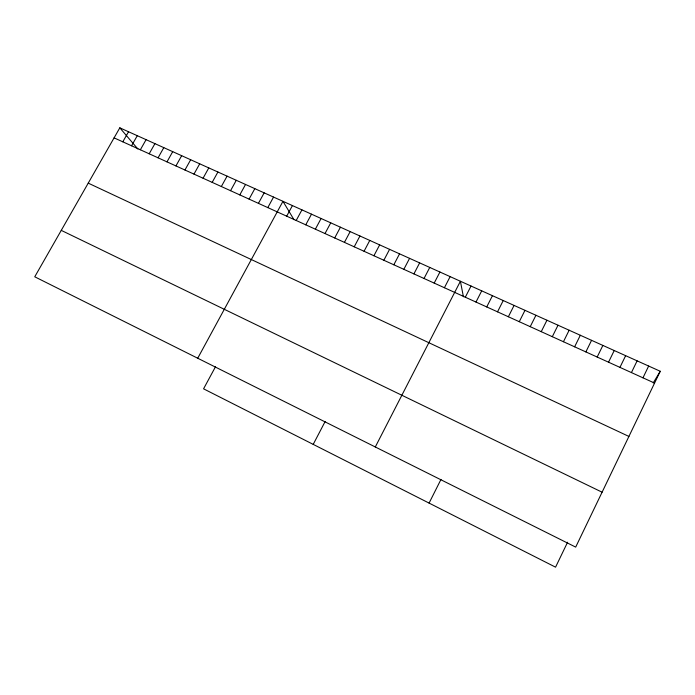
<?xml version="1.0" encoding="UTF-8"?>
<svg xmlns="http://www.w3.org/2000/svg" width="695" height="695" viewBox="0 0 695 695"><rect width="100%" height="100%" fill="white"/><g stroke="black" fill="none" stroke-linecap="round" stroke-linejoin="round"><path stroke-width="1.04" d="M567.598 542.213L555.557 567.172L203.565 388.826L215.493 366.752M660.25 371.269L575.686 547.113L34.75 276.792L119.818 127.828L660.25 371.269L653.239 382.91M631.425 372.589L637.115 360.853M642.971 377.828L648.652 366.048M619.949 367.377L625.639 355.684M608.533 362.199L614.224 350.541M597.17 357.048L602.869 345.424M585.868 351.913L591.567 340.333M574.626 346.814L580.325 335.268M563.437 341.74L569.144 330.229M552.308 336.693L558.016 325.217M530.224 326.676L535.941 315.269M541.24 331.671L546.948 320.23M519.269 321.698L524.986 310.335M429.084 503.093L440.986 479.411M508.366 316.755L514.083 305.426M497.524 311.829L503.241 300.544M486.726 306.938L492.451 295.679M465.311 297.217L471.028 286.036M475.988 302.064L481.713 290.849M375.3 446.972L460.403 281.249L463.409 296.765M444.409 287.739L450.143 276.627M434.193 283.1L439.926 272.023M424.028 278.487L429.762 267.445M403.838 269.33L409.572 258.349M313.21 444.383L325.138 421.526M413.916 273.899L419.641 262.884M393.822 264.786L399.556 253.84M383.849 260.26L389.582 249.349M364.05 251.277L369.783 240.427M373.927 255.751L379.661 244.875M354.215 246.812L359.949 235.996M344.433 242.373L350.167 231.591M324.999 233.563L330.742 222.834M334.695 237.959L340.428 227.204M315.356 229.185L321.099 218.491M305.757 224.824L311.499 214.173M286.688 216.18L292.43 205.581M296.2 220.489L301.943 209.864M197.727 358.229L282.961 201.315L293.985 219.69M267.801 207.605L273.543 197.076M249.088 199.118L254.83 188.64M258.427 203.348L264.161 192.845M239.801 194.904L245.535 184.453M230.549 190.699L236.283 180.292M212.175 182.368L217.917 172.013M221.34 186.529L227.083 176.148M203.053 178.233L208.795 167.903M184.94 170.006L190.673 159.746M193.975 174.106L199.717 163.811M175.939 165.923L181.673 155.689M166.982 161.865L172.716 151.658M149.19 153.786L154.924 143.639M158.069 157.817L163.803 147.635M140.355 149.781L146.089 139.66M122.807 141.815L128.532 131.755M131.555 145.794L137.289 135.699M114.084 137.862L654.568 383.084M88.23 183.133L628.914 436.434M61.264 230.366L602.096 492.199M119.818 127.828L137.888 149.034"/></g></svg>
